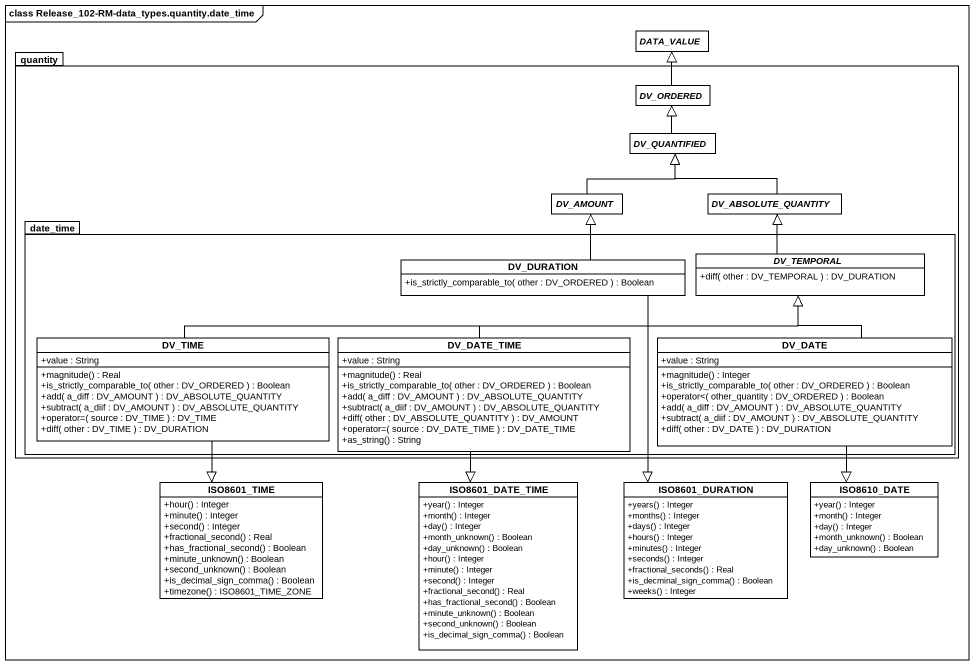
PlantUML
@startuml
mainframe class Release_102-RM-data_types.quantity.date_time
hide circle
hide empty members
skinparam classAttributeIconSize 0
abstract class DATA_VALUE
package quantity {
  abstract class DV_ORDERED
  abstract class DV_QUANTIFIED
  package date_time {
    class DV_DURATION {
      +is_strictly_comparable_to( other : DV_ORDERED ) : Boolean
    }
    abstract class DV_TEMPORAL {
      +diff( other : DV_TEMPORAL ) : DV_DURATION
    }
    class DV_TIME {
      +value : String
      +magnitude() : Real
      +is_strictly_comparable_to( other : DV_ORDERED ) : Boolean
      +add( a_diff : DV_AMOUNT ) : DV_ABSOLUTE_QUANTITY
      +subtract( a_diif : DV_AMOUNT ) : DV_ABSOLUTE_QUANTITY
      +operator=( source : DV_TIME ) : DV_TIME
      +diff( other : DV_TIME ) : DV_DURATION
    }
    class DV_DATE_TIME {
      +value : String
      +magnitude() : Real
      +is_strictly_comparable_to( other : DV_ORDERED ) : Boolean
      +add( a_diff : DV_AMOUNT ) : DV_ABSOLUTE_QUANTITY
      +subtract( a_diif : DV_AMOUNT ) : DV_ABSOLUTE_QUANTITY
      +diff( other : DV_ABSOLUTE_QUANTITY ) : DV_AMOUNT
      +operator=( source : DV_DATE_TIME ) : DV_DATE_TIME
      +as_string() : String
    }
    class DV_DATE {
      +value : String
      +magnitude() : Integer
      +is_strictly_comparable_to( other : DV_ORDERED ) : Boolean
      +operator<( other_quantity : DV_ORDERED ) : Boolean
      +add( a_diff : DV_AMOUNT ) : DV_ABSOLUTE_QUANTITY
      +subtract( a_diif : DV_AMOUNT ) : DV_ABSOLUTE_QUANTITY
      +diff( other : DV_DATE ) : DV_DURATION
    }
  }
  abstract class DV_AMOUNT
  abstract class DV_ABSOLUTE_QUANTITY
}
class ISO8601_TIME {
  +hour() : Integer
  +minute() : Integer
  +second() : Integer
  +fractional_second() : Real
  +has_fractional_second() : Boolean
  +minute_unknown() : Boolean
  +second_unknown() : Boolean
  +is_decimal_sign_comma() : Boolean
  +timezone() : ISO8601_TIME_ZONE
}
class ISO8601_DATE_TIME {
  +year() : Integer
  +month() : Integer
  +day() : Integer
  +month_unknown() : Boolean
  +day_unknown() : Boolean
  +hour() : Integer
  +minute() : Integer
  +second() : Integer
  +fractional_second() : Real
  +has_fractional_second() : Boolean
  +minute_unknown() : Boolean
  +second_unknown() : Boolean
  +is_decimal_sign_comma() : Boolean
}
class ISO8601_DURATION {
  +years() : Integer
  +months() : Integer
  +days() : Integer
  +hours() : Integer
  +minutes() : Integer
  +seconds() : Integer
  +fractional_seconds() : Real
  +is_decminal_sign_comma() : Boolean
  +weeks() : Integer
}
class ISO8610_DATE {
  +year() : Integer
  +month() : Integer
  +day() : Integer
  +month_unknown() : Boolean
  +day_unknown() : Boolean
}
DV_ORDERED -up-|> DATA_VALUE
DV_QUANTIFIED -up-|> DV_ORDERED
DV_AMOUNT -up-|> DV_QUANTIFIED
DV_ABSOLUTE_QUANTITY -left-|> DV_QUANTIFIED
DV_DURATION -up-|> DV_AMOUNT
DV_DURATION --|> ISO8601_DURATION
DV_TEMPORAL -up-|> DV_ABSOLUTE_QUANTITY
DV_TIME -right-|> DV_TEMPORAL
DV_TIME --|> ISO8601_TIME
DV_DATE_TIME -right-|> DV_TEMPORAL
DV_DATE_TIME --|> ISO8601_DATE_TIME
DV_DATE -up-|> DV_TEMPORAL
DV_DATE --|> ISO8610_DATE
@enduml
